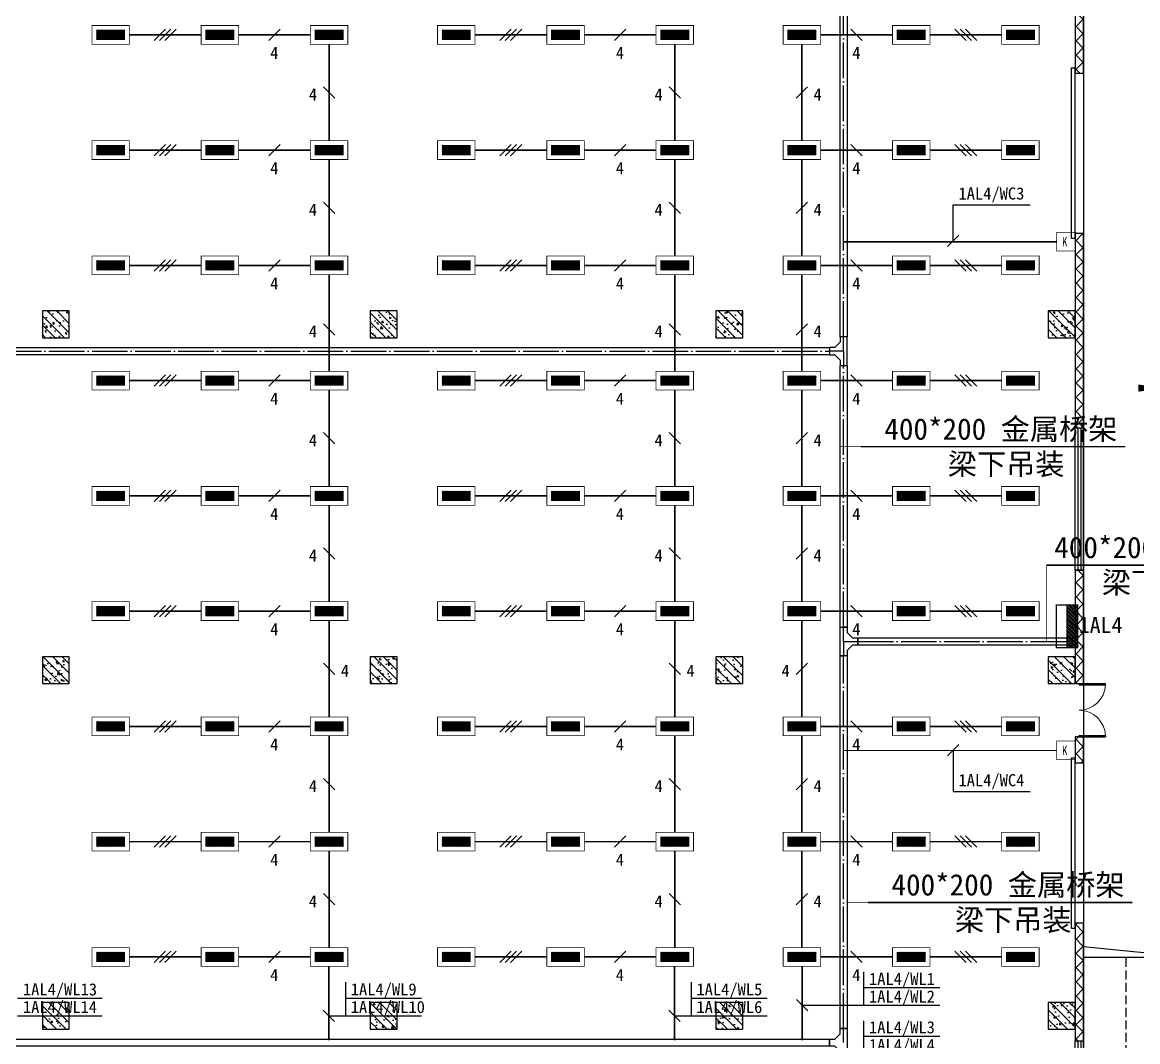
# Model space of a CAD drawing. Header units: millimetres. Extents: x -633009578 to 5705885, y -633235091 to 2571734.
# Drawn here: x 2882079 to 2913379, y 2137512 to 2166108 of the extents above; entities that cross this region are included whole.
import ezdxf

# ---------------------------------------------------------------- set-up
doc = ezdxf.new("R2010")
doc.units = ezdxf.units.MM
doc.header["$LTSCALE"] = 1000
doc.header["$MEASUREMENT"] = 0
for name, pattern in [('DASH', [0.35, 0.25, -0.1]), ('DASHED2', [0.375, 0.25, -0.125]), ('DOTE', [2.4200000000000004, 2, -0.2, 0.02, -0.2])]:
    doc.linetypes.add(name, pattern=pattern)
doc.layers.get('0').update_dxf_attribs({"color": 9})
for name, color, linetype in [('3T_WOOD', 21, 'Continuous'), ('A-COLUM(柱)', 255, 'Continuous'), ('A-DI-S(箭头)', 76, 'Continuous'), ('A-DOOR(门）', 4, 'Continuous'), ('A-F-AREA(计算)', 5, 'Continuous'), ('A-HATH(填充)', 8, 'Continuous'), ('A-ST-O(室外)', 54, 'Continuous'), ('A-STAR(楼梯)', 51, 'Continuous'), ('A-WINDOW（窗）', 4, 'Continuous'), ('WALL', 9, 'Continuous'), ('电-强电平面-标注', 3, 'Continuous'), ('电-强电平面-线缆', 3, 'Continuous'), ('电-桥架', 4, 'Continuous'), ('设备-照明', 3, 'Continuous'), ('设备-箱柜', 3, 'Continuous')]:
    doc.layers.add(name, color=color, linetype=linetype)
doc.styles.add('ELEC-DIM', font='simhei.ttf')
doc.styles.add('IDQSTYLE', font='simhei.ttf', dxfattribs={"width": 0.707, "bigfont": 'hztxt.shx'})
doc.styles.get("Standard").update_dxf_attribs({"font": 'simhei.ttf', "bigfont": 'hztxt.shx'})
pattern_1 = [(45, (-1310357.920547368, -13.22285339003429), (-200.0002033111466, 200.0002033111467), []), (135, (-1310357.920547368, -13.22285339003429), (-200.0002033111467, -200.0002033111466), [])]

# ---------------------------------------------------------------- blocks, each defined once
blk = doc.blocks.new('$TCHSYS$WIN2D')
for p, q in [((-0.5, 0.5), (0.5, 0.5)), ((-0.5, 0.5), (-0.4999999999999999, -0.5)), ((0.5, 0.5), (0.4999999999999998, -0.5)), ((0.5, 0.1666666666666666), (-0.5, 0.1666666666666666)), ((0.5, -0.1666666666666667), (-0.5, -0.1666666666666667)), ((-0.4999999999999999, -0.5), (0.5, -0.5))]:
    blk.add_line(p, q)
blk = doc.blocks.new('$DorLib2D$00000126')
at = {"color": 0, "linetype": 'Continuous'}
for p, q in [((-0.5319999999956053, 0.5), (-0.5319999999956053, 0.900000000000091)), ((0.5320000000047003, 0.900000000000091), (0.5320000000047003, 0.5000000000002274))]:
    blk.add_line(p, q, dxfattribs=at)
at = {"color": 0, "linetype": 'DASH'}
for p, q in [((-0.5319999999956053, 0.900000000000091), (0.5320000000047003, 0.900000000000091)), ((-0.5319999999956053, 0.5), (0.5320000000047003, 0.5000000000002274))]:
    blk.add_line(p, q, dxfattribs=at)
blk = doc.blocks.new('$DorLib2D$00000002')
for p, q in [((-0.5, -5.684341886080802e-17), (-0.5000000000000007, 0.4875)), ((-0.4750000000000007, 0.4875), (-0.5000000000000007, 0.4875)), ((-0.475, -2.842170943040401e-17), (-0.4750000000000007, 0.4875)), ((0.475, -2.842170943040401e-17), (0.4750000000000007, 0.4875)), ((0.4750000000000007, 0.4875), (0.5000000000000007, 0.4875)), ((0.5, -5.684341886080802e-17), (0.5000000000000007, 0.4875)), ((-0.5, -5.684341886080802e-17), (-0.475, -2.842170943040401e-17)), ((0.5, -5.684341886080802e-17), (0.475, -2.842170943040401e-17))]:
    blk.add_line(p, q)
at = {"lineweight": 13}
for centre, start, end in [((-0.4875, -4.263256414560601e-17), 0, 88.53071641864632), ((0.4875, -4.263256414560601e-17), 91.4692835813537, 180)]:
    blk.add_arc(centre, 0.4875, start, end, dxfattribs=at)
blk = doc.blocks.new('_FZH')
h = blk.add_hatch()
h.set_pattern_fill('钢筋混凝土', color=256, scale=0.1, style=0)
h.set_pattern_definition([(45, (0, 0), (-0.1767766952966369, 0.1767766952966369), []), (50, (0, 0), (0.7172601826007535, -0.06275213498259512), [0.07500000000000001, -0.8250000000000001]), (355, (0, 0), (-0.138751333613, 0.7521921337000119), [0.06, -0.66]), (100.4514, (0.05977168000000001, -0.00522934), (0.5785093817140216, 0.6894395420609536), [0.06374019, -0.701142112]), (46.1842, (0, 0.2), (1.067241048625645, -0.1655190143290181), [0.1125, -1.2375]), (96.6356, (0.088936745, 0.186206693), (0.9346627055487033, 0.9741178709004418), [0.095610288, -1.051713]), (351.1842, (0, 0.2), (0.9346619451336272, 0.9741186009253247), [0.09000000000000001, -0.9900000000000001]), (21, (0.1, 0.15), (0.5969070521184617, -0.4026188906653388), [0.07500000000000001, -0.8250000000000001]), (326, (0.1, 0.15), (0.2433153319215824, 0.7251500450468529), [0.06, -0.66]), (71.4514, (0.149742233, 0.116448394), (0.84022262858149, 0.3225304967099524), [0.06374019, -0.701142112]), (37.50000000000001, (0, 0), (0.01215985531729062, 0.3328938538313115), [0, -0.652, 0, -0.67, 0, -0.6625000000000001]), (7.499999999999999, (0, 0), (0.2630695374421486, 0.3944117118823603), [0, -0.382, 0, -0.637, 0, -0.2525]), (-32.5, (-0.223, 0), (0.533822436172409, -0.02255487173437976), [0, -0.25, 0, -0.78, 0, -1.035]), (-42.5, (-0.323, 0), (0.5831861693423862, 0.1001049823323177), [0, -0.325, 0, -0.518, 0, -0.735])])
h.paths.add_polyline_path([(-0.5, -0.5), (0.5, -0.5), (0.5, 0.5), (-0.5, 0.5)])
blk.add_lwpolyline([(-0.5, -0.5), (0.5, -0.5), (0.5, 0.5), (-0.5, 0.5)], close=True)
blk = doc.blocks.new('9-29-1')
at = {"layer": 'A-HATH(填充)'}
h = blk.add_hatch(dxfattribs=at)
h.set_pattern_fill('多孔材料', color=256, scale=100, style=0)
h.set_pattern_definition(pattern_1)
h.paths.add_polyline_path([(1255740.598288359, 1491957.113137516), (1255740.598288358, 1486707.408758752), (1255980.598288349, 1486707.408758752), (1255980.598288349, 1491957.113137515)])
h = blk.add_hatch(dxfattribs=at)
h.set_pattern_fill('多孔材料', color=256, scale=100, style=0)
h.set_pattern_definition(pattern_1)
h.paths.add_polyline_path([(1255740.598288358, 1482207.408758752), (1255740.598288358, 1476757.408758243), (1255980.598288351, 1476757.408758243), (1255980.59828835, 1482207.408758752)])
h = blk.add_hatch(dxfattribs=at)
h.set_pattern_fill('多孔材料', color=256, scale=100, style=0)
h.set_pattern_definition(pattern_1)
h.paths.add_polyline_path([(1255740.598288358, 1472757.408758752), (1255740.598288358, 1469582.113138024), (1255980.598288351, 1469582.113138024), (1255980.598288351, 1472757.408758752)])
h = blk.add_hatch(dxfattribs=at)
h.set_pattern_fill('多孔材料', color=256, scale=100, style=0)
h.set_pattern_definition(pattern_1)
h.paths.add_polyline_path([(1255740.598288358, 1468082.113138024), (1255740.598288358, 1467357.113138024), (1255980.598288351, 1467357.113138024), (1255980.598288351, 1468082.113138024)])
h = blk.add_hatch(dxfattribs=at)
h.set_pattern_fill('多孔材料', color=256, scale=100, style=0)
h.set_pattern_definition(pattern_1)
h.paths.add_polyline_path([(1255740.598288358, 1462857.113137516), (1255740.598288357, 1459557.408758243), (1255980.598288352, 1459557.408758243), (1255980.598288352, 1462857.113137516)])
at = {"layer": 'A-DI-S(箭头)'}
blk.add_lwpolyline([(1256504.90243389, 1477869.567171841, 0, 0, 0), (1258267.08861784, 1477869.567171841, 0, 200, 0), (1257517.08861784, 1477869.567171841, 0, 0, 0)], format="xyseb", dxfattribs=at)
at = {"layer": 'A-DOOR(门）'}
for p, q in [((1255980.598288357, 1486707.408758687), (1255980.598288357, 1482207.408758687)), ((1255980.598288357, 1467357.113137643), (1255980.598288357, 1462857.113137643))]:
    blk.add_line(p, q, dxfattribs=at)
at = {"layer": 'A-F-AREA(计算)'}
blk.add_lwpolyline([(1121700.598288358, 1518097.113137865), (1255980.598288358, 1518097.113137865), (1255980.598288358, 1382017.113137865), (1121700.598288358, 1382017.113137865)], close=True, dxfattribs=at)
at = {"layer": 'A-ST-O(室外)', "linetype": 'DASH'}
blk.add_lwpolyline([(1257180.60756313, 1435032.113138211), (1257180.611475074, 1461907.113137867)], dxfattribs=at)
at = {"layer": 'A-STAR(楼梯)'}
for points in [[(1255980.598288349, 1461907.113137867), (1258980.598288357, 1461907.113137867), (1258980.598288357, 1497407.113137865), (1255980.598288228, 1497407.11313787)], [(1255980.598288357, 1462207.113137961), (1258980.60029769, 1461907.113137867)]]:
    blk.add_lwpolyline(points, dxfattribs=at)
at = {"layer": 'WALL'}
for p, q in [((1255740.598288359, 1491957.113137516), (1255740.598288358, 1486707.408758752)), ((1255980.598288349, 1486707.408758752), (1255980.598288349, 1491957.113137515)), ((1255740.598288358, 1486707.408758752), (1255980.598288349, 1486707.408758752)), ((1255740.598288358, 1482207.408758752), (1255740.598288358, 1476757.408758243)), ((1255980.59828835, 1482207.408758752), (1255740.598288358, 1482207.408758752)), ((1255980.598288351, 1476757.408758243), (1255980.59828835, 1482207.408758752)), ((1255740.598288358, 1476757.408758243), (1255980.598288351, 1476757.408758243)), ((1255740.598288358, 1472757.408758752), (1255740.598288358, 1469582.113138024)), ((1255980.598288351, 1472757.408758752), (1255740.598288358, 1472757.408758752)), ((1255980.598288351, 1469582.113138024), (1255980.598288351, 1472757.408758752)), ((1255740.598288358, 1469582.113138024), (1255980.598288351, 1469582.113138024)), ((1255740.598288358, 1468082.113138024), (1255740.598288358, 1467357.113138024)), ((1255980.598288351, 1468082.113138024), (1255740.598288358, 1468082.113138024)), ((1255980.598288351, 1467357.113138024), (1255980.598288351, 1468082.113138024)), ((1255740.598288358, 1467357.113138024), (1255980.598288351, 1467357.113138024)), ((1255740.598288358, 1462857.113137516), (1255740.598288357, 1459557.408758243)), ((1255980.598288352, 1462857.113137516), (1255740.598288358, 1462857.113137516)), ((1255980.598288352, 1459557.408758243), (1255980.598288352, 1462857.113137516)), ((1255740.598288357, 1459557.408758243), (1255980.598288352, 1459557.408758243))]:
    blk.add_line(p, q, dxfattribs=at)
at = {"layer": 'A-COLUM(柱)', "xscale": 750, "yscale": 750, "zscale": 750, "rotation": 270}
for p in [(1227140.598288357, 1479657.113137866), (1236340.598288357, 1479657.113137866), (1246040.598288357, 1479657.113137866), (1255365.598288357, 1479657.113137866), (1227140.598288357, 1469957.113137866), (1236340.598288357, 1469957.113137866), (1246040.598288357, 1469957.113137866), (1255365.598288357, 1469957.113137866), (1227140.598288357, 1460257.113137866), (1236340.598288357, 1460257.113137866), (1246040.598288357, 1460257.113137866), (1255365.598288357, 1460257.113137866)]:
    blk.add_blockref('_FZH', p, dxfattribs=at)
at = {"layer": 'A-DOOR(门）', "extrusion": (0, 0, -1)}
for name, p, xscale, yscale, zscale, rotation in [('$DorLib2D$00000126', (-1255860.598288357, 1484457.408758687), -4500, 240, 4500, 270), ('$DorLib2D$00000002', (-1255860.598288357, 1468832.11313792), 1500, 1500, 1500, 90.00000000000001), ('$DorLib2D$00000126', (-1255860.598288357, 1465107.113137643), -4500, 240, 4500, 270)]:
    blk.add_blockref(name, p, dxfattribs=dict(at, xscale=xscale, yscale=yscale, zscale=zscale, rotation=rotation))
at = {"layer": 'A-WINDOW（窗）', "extrusion": (0, 0, -1), "yscale": 240, "rotation": 270}
for p, xscale, zscale in [((-1255860.598288357, 1474757.408758512), -4000, 4000), ((-1255860.598288357, 1455557.408758512), -8000, 8000)]:
    blk.add_blockref('$TCHSYS$WIN2D', p, dxfattribs=dict(at, xscale=xscale, zscale=zscale))
blk = doc.blocks.new('HC000819')
at = {"color": 0, "linetype": 'Continuous', "const_width": 0.2}
blk.add_lwpolyline([(-2.500000000000028, 2.5), (2.500000000000028, 2.5), (2.500000000000028, -2.5), (-2.500000000000028, -2.5)], close=True, dxfattribs=at)
at = {"color": 0, "style": 'IDQSTYLE', "width": 0.7}
for tag, p in [('K', (-1.057540971843028, -1.250300357780837)), ('PSFHATT', (4.500000000000028, -2.5))]:
    blk.add_attdef(tag, p, '', height=2.5, dxfattribs=at)
blk = doc.blocks.new('*X27')
at = {"color": 0}
for p, q in [((99.8306862801869, 192.7445173280992), (101.9907448318158, 194.9045758797282)), ((99.8306862801869, 193.1687813968112), (101.5664807631039, 194.9045758797282)), ((99.8306862801869, 193.5930454655231), (101.142216694392, 194.9045758797282)), ((99.8306862801869, 194.017309534235), (100.71795262568, 194.9045758797282)), ((99.8306862801869, 194.441573602947), (100.2936885569681, 194.9045758797282)), ((99.8306862801869, 194.8658376716589), (99.86942448825616, 194.9045758797282)), ((99.91500890052772, 192.4045758797282), (102.4150089005277, 194.9045758797282)), ((100.3392729692396, 192.4045758797282), (102.8392729692397, 194.9045758797282)), ((100.7635370379516, 192.4045758797282), (103.2635370379516, 194.9045758797282)), ((101.1878011066635, 192.4045758797282), (103.6878011066635, 194.9045758797282)), ((101.6120651753754, 192.4045758797282), (104.1120651753754, 194.9045758797282)), ((102.0363292440874, 192.4045758797282), (104.5363292440874, 194.9045758797282)), ((102.4605933127993, 192.4045758797282), (104.9605933127993, 194.9045758797282)), ((102.8848573815112, 192.4045758797282), (105.3848573815112, 194.9045758797282)), ((103.3091214502232, 192.4045758797282), (105.8091214502232, 194.9045758797282)), ((103.7333855189351, 192.4045758797282), (106.2333855189351, 194.9045758797282)), ((104.157649587647, 192.4045758797282), (106.657649587647, 194.9045758797282)), ((104.5819136563589, 192.4045758797282), (107.0819136563589, 194.9045758797282)), ((105.0061777250709, 192.4045758797282), (107.5061777250709, 194.9045758797282)), ((105.4304417937828, 192.4045758797282), (107.9304417937828, 194.9045758797282)), ((105.8547058624947, 192.4045758797282), (108.3547058624947, 194.9045758797282)), ((106.2789699312067, 192.4045758797282), (108.7789699312067, 194.9045758797282)), ((106.7032339999186, 192.4045758797282), (109.2032339999186, 194.9045758797282)), ((107.1274980686305, 192.4045758797282), (109.6274980686305, 194.9045758797282)), ((107.5517621373425, 192.4045758797282), (109.8306862801869, 194.6835000225726)), ((107.9760262060544, 192.4045758797282), (109.8306862801869, 194.2592359538607)), ((108.4002902747663, 192.4045758797282), (109.8306862801869, 193.8349718851487)), ((108.8245543434782, 192.4045758797282), (109.8306862801869, 193.4107078164368)), ((109.2488184121902, 192.4045758797282), (109.8306862801869, 192.9864437477249)), ((109.6730824809021, 192.4045758797282), (109.8306862801869, 192.562179679013))]:
    blk.add_line(p, q, dxfattribs=at)
blk = doc.blocks.new('HC000427')
at = {"color": 0, "linetype": 'Continuous', "const_width": 0.3}
blk.add_lwpolyline([(5, 2.5), (-5, 2.5), (-5, -2.5), (5, -2.5)], close=True, dxfattribs=at)
blk.add_lwpolyline([(5, 0), (-5, 0)], dxfattribs=at)
at = {"color": 0, "linetype": 'Continuous'}
blk.add_blockref('*X27', (-104.8306862801869, -194.9045758797282), dxfattribs=at)
at = {"color": 0, "style": 'IDQSTYLE', "width": 0.7}
blk.add_attdef('PSFHATT', (7, -2.5), '', height=2.5, dxfattribs=at)
blk = doc.blocks.new('*X353')
at = {"color": 0, "linetype": 'Continuous'}
for p, q in [((277.1059544658493, 221.9516255332986), (279.536990929048, 224.3826619964973)), ((277.1059544658493, 222.2344682457732), (279.2541482165735, 224.3826619964973)), ((277.1059544658493, 222.5173109582479), (278.9713055040988, 224.3826619964973)), ((277.1059544658493, 222.8001536707225), (278.6884627916242, 224.3826619964973)), ((277.1059544658493, 223.0829963831971), (278.4056200791496, 224.3826619964973)), ((277.1059544658493, 223.3658390956717), (278.122777366675, 224.3826619964973)), ((277.1059544658493, 223.6486818081463), (277.8399346542004, 224.3826619964973)), ((277.1059544658493, 223.9315245206209), (277.5570919417257, 224.3826619964973)), ((277.1059544658493, 224.2143672330955), (277.2742492292511, 224.3826619964973)), ((277.3198336415227, 221.8826619964973), (279.8198336415227, 224.3826619964973)), ((277.6026763539973, 221.8826619964973), (280.1026763539973, 224.3826619964973)), ((277.8855190664719, 221.8826619964973), (280.3855190664719, 224.3826619964973)), ((278.1683617789465, 221.8826619964973), (280.6683617789466, 224.3826619964973)), ((278.4512044914212, 221.8826619964973), (280.9512044914212, 224.3826619964973)), ((278.7340472038958, 221.8826619964973), (281.2340472038958, 224.3826619964973)), ((279.0168899163704, 221.8826619964973), (281.5168899163704, 224.3826619964973)), ((279.299732628845, 221.8826619964973), (281.799732628845, 224.3826619964973)), ((279.5825753413196, 221.8826619964973), (282.0825753413196, 224.3826619964973)), ((279.8654180537943, 221.8826619964973), (282.3654180537943, 224.3826619964973)), ((280.1482607662689, 221.8826619964973), (282.6482607662689, 224.3826619964973)), ((280.4311034787435, 221.8826619964973), (282.9311034787435, 224.3826619964973)), ((280.7139461912181, 221.8826619964973), (283.2139461912181, 224.3826619964973)), ((280.9967889036927, 221.8826619964973), (283.4967889036927, 224.3826619964973)), ((281.2796316161674, 221.8826619964973), (283.7796316161674, 224.3826619964973)), ((281.5624743286419, 221.8826619964973), (284.062474328642, 224.3826619964973)), ((281.8453170411166, 221.8826619964973), (284.3453170411166, 224.3826619964973)), ((282.1281597535912, 221.8826619964973), (284.6059544658494, 224.3604567087555)), ((282.4110024660658, 221.8826619964973), (284.6059544658494, 224.0776139962809)), ((282.6938451785405, 221.8826619964973), (284.6059544658494, 223.7947712838063)), ((282.976687891015, 221.8826619964973), (284.6059544658494, 223.5119285713317)), ((283.2595306034897, 221.8826619964973), (284.6059544658494, 223.229085858857)), ((283.5423733159643, 221.8826619964973), (284.6059544658494, 222.9462431463824)), ((283.8252160284389, 221.8826619964973), (284.6059544658494, 222.6634004339078)), ((284.1080587409135, 221.8826619964973), (284.6059544658494, 222.3805577214332)), ((284.3909014533882, 221.8826619964973), (284.6059544658494, 222.0977150089586))]:
    blk.add_line(p, q, dxfattribs=at)
blk = doc.blocks.new('HC000062')
at = {"color": 0, "linetype": 'Continuous', "const_width": 0.2}
for points in [[(-4.97662087547036, 2.499999999999943), (5.023379124529697, 2.499999999999943), (5.023379124529697, -2.500000000000057), (-4.97662087547036, -2.500000000000057), (-4.97662087547036, 2.499999999999943)], [(-3.72662087547036, 1.25), (-3.72662087547036, -1.250000000000057), (3.773379124529697, -1.250000000000057), (3.773379124529697, 1.25), (-3.72662087547036, 1.25)]]:
    blk.add_lwpolyline(points, dxfattribs=at)
at = {"color": 0, "linetype": 'Continuous'}
blk.add_blockref('*X353', (-280.8325753413197, -223.1326619964974), dxfattribs=at)
at = {"color": 0, "style": 'IDQSTYLE', "width": 0.7}
blk.add_attdef('PSFHATT', (7.023379124529697, -2.500000000000057), '', height=2.5, dxfattribs=at)

msp = doc.modelspace()

# ---------------------------------------------------------------- linework, layer by layer
at = {"layer": '电-强电平面-标注'}
for p, q in [((2885780.01648077, 2165597.086333716), (2886098.214532305, 2165915.284385249)), ((2885930.01648077, 2165597.086333716), (2886248.214532305, 2165915.284385249)), ((2886080.01648077, 2165597.086333716), (2886398.214532305, 2165915.284385249)), ((2888996.683147438, 2165597.086333715), (2889314.881198971, 2165915.284385249)), ((2895480.01648077, 2165597.086333716), (2895798.214532305, 2165915.284385249)), ((2895630.01648077, 2165597.086333716), (2895948.214532305, 2165915.284385249)), ((2895780.01648077, 2165597.086333716), (2896098.214532305, 2165915.284385249)), ((2898696.683147438, 2165597.086333715), (2899014.881198971, 2165915.284385249)), ((2905648.214532292, 2165597.086333715), (2905330.016480759, 2165915.284385249)), ((2908564.881198959, 2165597.086333716), (2908246.683147425, 2165915.284385249)), ((2908714.881198959, 2165597.086333716), (2908396.683147425, 2165915.284385249)), ((2908864.881198959, 2165597.086333716), (2908546.683147425, 2165915.284385249)), ((2890532.471288846, 2164298.617718582), (2890850.66934038, 2163980.419667049)), ((2900232.471288846, 2164298.617718582), (2900550.66934038, 2163980.419667049)), ((2904112.426390884, 2164298.617718582), (2903794.228339349, 2163980.419667049)), ((2885780.01648077, 2162363.753000382), (2886098.214532305, 2162681.951051916)), ((2885930.01648077, 2162363.753000382), (2886248.214532305, 2162681.951051916)), ((2886080.01648077, 2162363.753000382), (2886398.214532305, 2162681.951051916)), ((2888996.683147438, 2162363.753000381), (2889314.881198971, 2162681.951051916)), ((2895480.01648077, 2162363.753000382), (2895798.214532305, 2162681.951051916)), ((2895630.01648077, 2162363.753000382), (2895948.214532305, 2162681.951051916)), ((2895780.01648077, 2162363.753000382), (2896098.214532305, 2162681.951051916)), ((2898696.683147438, 2162363.753000381), (2899014.881198971, 2162681.951051916)), ((2905648.214532292, 2162363.753000381), (2905330.016480759, 2162681.951051916)), ((2908564.881198959, 2162363.753000382), (2908246.683147425, 2162681.951051916)), ((2908714.881198959, 2162363.753000382), (2908396.683147425, 2162681.951051916)), ((2908864.881198959, 2162363.753000382), (2908546.683147425, 2162681.951051916)), ((2890532.471288846, 2161065.284385249), (2890850.66934038, 2160747.086333716)), ((2900232.471288846, 2161065.284385249), (2900550.66934038, 2160747.086333716)), ((2904112.426390884, 2161065.284385249), (2903794.228339349, 2160747.086333716)), ((2908199.216006372, 2159977.757902322), (2908199.216006372, 2160987.227957254)), ((2908199.216006372, 2160987.227957254), (2910359.425712872, 2160987.227957254)), ((2908040.11698032, 2159818.65887684), (2908358.315032424, 2160136.856927804)), ((2885780.01648077, 2159130.419667049), (2886098.214532305, 2159448.617718582)), ((2885930.01648077, 2159130.419667049), (2886248.214532305, 2159448.617718582)), ((2886080.01648077, 2159130.419667049), (2886398.214532305, 2159448.617718582)), ((2888996.683147438, 2159130.419667048), (2889314.881198971, 2159448.617718583)), ((2895480.01648077, 2159130.419667049), (2895798.214532305, 2159448.617718582)), ((2895630.01648077, 2159130.419667049), (2895948.214532305, 2159448.617718582)), ((2895780.01648077, 2159130.419667049), (2896098.214532305, 2159448.617718582)), ((2898696.683147438, 2159130.419667048), (2899014.881198971, 2159448.617718583)), ((2905648.214532292, 2159130.419667048), (2905330.016480759, 2159448.617718583)), ((2908564.881198959, 2159130.419667049), (2908246.683147425, 2159448.617718582)), ((2908714.881198959, 2159130.419667049), (2908396.683147425, 2159448.617718582)), ((2908864.881198959, 2159130.419667049), (2908546.683147425, 2159448.617718582)), ((2890532.471288846, 2157653.192164809), (2890850.66934038, 2157334.994113276)), ((2900232.471288846, 2157653.192164809), (2900550.66934038, 2157334.994113276)), ((2904112.426390884, 2157653.192164809), (2903794.228339349, 2157334.994113276)), ((2885780.01648077, 2155897.086333716), (2886098.214532305, 2156215.284385249)), ((2885930.01648077, 2155897.086333716), (2886248.214532305, 2156215.284385249)), ((2886080.01648077, 2155897.086333716), (2886398.214532305, 2156215.284385249)), ((2888996.683147438, 2155897.086333715), (2889314.881198971, 2156215.284385249)), ((2895480.01648077, 2155897.086333716), (2895798.214532305, 2156215.284385249)), ((2895630.01648077, 2155897.086333716), (2895948.214532305, 2156215.284385249)), ((2895780.01648077, 2155897.086333716), (2896098.214532305, 2156215.284385249)), ((2898696.683147438, 2155897.086333715), (2899014.881198971, 2156215.284385249)), ((2905648.214532292, 2155897.086333715), (2905330.016480759, 2156215.284385249)), ((2908564.881198959, 2155897.086333716), (2908246.683147425, 2156215.284385249)), ((2908714.881198959, 2155897.086333716), (2908396.683147425, 2156215.284385249)), ((2908864.881198959, 2155897.086333716), (2908546.683147425, 2156215.284385249)), ((2890532.471288846, 2154598.617718582), (2890850.66934038, 2154280.419667049)), ((2900232.471288846, 2154598.617718582), (2900550.66934038, 2154280.419667049)), ((2904112.426390884, 2154598.617718582), (2903794.228339349, 2154280.419667049)), ((2885780.01648077, 2152663.753000382), (2886098.214532305, 2152981.951051916)), ((2885930.01648077, 2152663.753000382), (2886248.214532305, 2152981.951051916)), ((2886080.01648077, 2152663.753000382), (2886398.214532305, 2152981.951051916)), ((2888996.683147438, 2152663.753000381), (2889314.881198971, 2152981.951051916)), ((2895480.01648077, 2152663.753000382), (2895798.214532305, 2152981.951051916)), ((2895630.01648077, 2152663.753000382), (2895948.214532305, 2152981.951051916)), ((2895780.01648077, 2152663.753000382), (2896098.214532305, 2152981.951051916)), ((2898696.683147438, 2152663.753000381), (2899014.881198971, 2152981.951051916)), ((2905648.214532292, 2152663.753000381), (2905330.016480759, 2152981.951051916)), ((2908564.881198959, 2152663.753000382), (2908246.683147425, 2152981.951051916)), ((2908714.881198959, 2152663.753000382), (2908396.683147425, 2152981.951051916)), ((2908864.881198959, 2152663.753000382), (2908546.683147425, 2152981.951051916)), ((2890532.471288846, 2151365.284385249), (2890850.66934038, 2151047.086333716)), ((2900232.471288846, 2151365.284385249), (2900550.66934038, 2151047.086333716)), ((2904112.426390884, 2151365.284385249), (2903794.228339349, 2151047.086333716)), ((2885780.01648077, 2149430.419667049), (2886098.214532305, 2149748.617718582)), ((2885930.01648077, 2149430.419667049), (2886248.214532305, 2149748.617718582)), ((2886080.01648077, 2149430.419667049), (2886398.214532305, 2149748.617718582)), ((2888996.683147438, 2149430.419667048), (2889314.881198971, 2149748.617718583)), ((2895480.01648077, 2149430.419667049), (2895798.214532305, 2149748.617718582)), ((2895630.01648077, 2149430.419667049), (2895948.214532305, 2149748.617718582)), ((2895780.01648077, 2149430.419667049), (2896098.214532305, 2149748.617718582)), ((2898696.683147438, 2149430.419667048), (2899014.881198971, 2149748.617718583)), ((2905648.214532292, 2149430.419667048), (2905330.016480759, 2149748.617718583)), ((2908564.881198959, 2149430.419667049), (2908246.683147425, 2149748.617718582)), ((2908714.881198959, 2149430.419667049), (2908396.683147425, 2149748.617718582)), ((2908864.881198959, 2149430.419667049), (2908546.683147425, 2149748.617718582)), ((2890848.214532319, 2147813.753000383), (2890530.016480784, 2148131.951051916)), ((2900548.214532319, 2147813.753000383), (2900230.016480784, 2148131.951051916)), ((2903796.683147411, 2147813.753000383), (2904114.881198945, 2148131.951051916)), ((2885780.01648077, 2146197.086333716), (2886098.214532305, 2146515.284385249)), ((2885930.01648077, 2146197.086333716), (2886248.214532305, 2146515.284385249)), ((2886080.01648077, 2146197.086333716), (2886398.214532305, 2146515.284385249)), ((2888996.683147438, 2146197.086333715), (2889314.881198971, 2146515.284385249)), ((2895480.01648077, 2146197.086333716), (2895798.214532305, 2146515.284385249)), ((2895630.01648077, 2146197.086333716), (2895948.214532305, 2146515.284385249)), ((2895780.01648077, 2146197.086333716), (2896098.214532305, 2146515.284385249)), ((2898696.683147438, 2146197.086333715), (2899014.881198971, 2146515.284385249)), ((2905648.214532292, 2146197.086333715), (2905330.016480759, 2146515.284385249)), ((2908564.881198959, 2146197.086333716), (2908246.683147425, 2146515.284385249)), ((2908714.881198959, 2146197.086333716), (2908396.683147425, 2146515.284385249)), ((2908864.881198959, 2146197.086333716), (2908546.683147425, 2146515.284385249)), ((2908040.11698032, 2145527.046719739), (2908358.315032424, 2145845.244770702)), ((2908199.216006372, 2145686.14574522), (2908199.216006372, 2144527.149485945)), ((2890532.471288846, 2144898.617718582), (2890850.66934038, 2144580.419667049)), ((2900232.471288846, 2144898.617718582), (2900550.66934038, 2144580.419667049)), ((2904112.426390884, 2144898.617718582), (2903794.228339349, 2144580.419667049)), ((2908199.216006372, 2144527.149485945), (2910359.425712872, 2144527.149485945)), ((2885780.01648077, 2142963.753000382), (2886098.214532305, 2143281.951051916)), ((2885930.01648077, 2142963.753000382), (2886248.214532305, 2143281.951051916)), ((2886080.01648077, 2142963.753000382), (2886398.214532305, 2143281.951051916)), ((2888996.683147438, 2142963.753000381), (2889314.881198971, 2143281.951051916)), ((2895480.01648077, 2142963.753000382), (2895798.214532305, 2143281.951051916)), ((2895630.01648077, 2142963.753000382), (2895948.214532305, 2143281.951051916)), ((2895780.01648077, 2142963.753000382), (2896098.214532305, 2143281.951051916)), ((2898696.683147438, 2142963.753000381), (2899014.881198971, 2143281.951051916)), ((2905648.214532292, 2142963.753000381), (2905330.016480759, 2143281.951051916)), ((2908564.881198959, 2142963.753000382), (2908246.683147425, 2143281.951051916)), ((2908714.881198959, 2142963.753000382), (2908396.683147425, 2143281.951051916)), ((2908864.881198959, 2142963.753000382), (2908546.683147425, 2143281.951051916)), ((2890532.471288846, 2141665.284385249), (2890850.66934038, 2141347.086333716)), ((2900232.471288846, 2141665.284385249), (2900550.66934038, 2141347.086333716)), ((2904112.426390884, 2141665.284385249), (2903794.228339349, 2141347.086333716)), ((2885780.01648077, 2139730.419667049), (2886098.214532305, 2140048.617718582)), ((2885930.01648077, 2139730.419667049), (2886248.214532305, 2140048.617718582)), ((2886080.01648077, 2139730.419667049), (2886398.214532305, 2140048.617718582)), ((2888996.683147438, 2139730.419667048), (2889314.881198971, 2140048.617718583)), ((2895480.01648077, 2139730.419667049), (2895798.214532305, 2140048.617718582)), ((2895630.01648077, 2139730.419667049), (2895948.214532305, 2140048.617718582)), ((2895780.01648077, 2139730.419667049), (2896098.214532305, 2140048.617718582)), ((2898696.683147438, 2139730.419667048), (2899014.881198971, 2140048.617718583)), ((2905648.214532292, 2139730.419667048), (2905330.016480759, 2140048.617718583)), ((2908564.881198959, 2139730.419667049), (2908246.683147425, 2140048.617718582)), ((2908714.881198959, 2139730.419667049), (2908396.683147425, 2140048.617718582)), ((2908864.881198959, 2139730.419667049), (2908546.683147425, 2140048.617718582)), ((2905688.82366899, 2139472.227085438), (2905688.82366899, 2138534.357912139)), ((2891145.289997723, 2139177.920579233), (2891145.289997723, 2138240.051405934)), ((2900845.289997723, 2139177.920579233), (2900845.289997723, 2138240.051405934)), ((2905688.82366899, 2139029.043316185), (2907828.697086712, 2139029.043316185)), ((2881945.289997723, 2138734.736809981), (2884316.851516074, 2138734.736809981)), ((2891145.289997723, 2138734.736809981), (2893285.163415445, 2138734.736809981)), ((2900845.289997723, 2138734.736809981), (2902985.163415445, 2138734.736809981)), ((2903806.684400097, 2138693.456937905), (2904124.882451631, 2138375.258886372)), ((2903965.783425864, 2138534.357912139), (2905688.82366899, 2138534.357912139)), ((2905688.82366899, 2138534.357912139), (2907828.697086712, 2138534.357912139)), ((2881945.289997723, 2138240.051405934), (2884316.851516074, 2138240.051405934)), ((2890520.015228098, 2138399.150431701), (2890838.213279633, 2138080.952380168)), ((2890679.114253866, 2138240.051405934), (2891145.289997723, 2138240.051405934)), ((2891145.289997723, 2138240.051405934), (2893285.163415445, 2138240.051405934)), ((2900220.015228098, 2138399.150431701), (2900538.213279633, 2138080.952380168)), ((2900379.114253866, 2138240.051405934), (2900845.289997723, 2138240.051405934)), ((2900845.289997723, 2138240.051405934), (2902985.163415445, 2138240.051405934)), ((2905688.82366899, 2138094.935254803), (2905688.82366899, 2137175.53851115)), ((2905688.82366899, 2137670.223915196), (2907828.697086712, 2137670.223915196))]:
    msp.add_line(p, q, dxfattribs=at)
at = {"layer": '电-强电平面-线缆', "color": 1, "linetype": 'Continuous', "const_width": 45}
for points in [[(2887097.448839871, 2165756.185359482), (2885080.782173204, 2165756.185359482)], [(2890164.115506537, 2165756.185359482), (2888147.448839871, 2165756.185359482)], [(2896797.448839871, 2165756.185359482), (2894780.782173204, 2165756.185359482)], [(2899864.115506537, 2165756.185359482), (2897847.448839871, 2165756.185359482)], [(2904480.782173192, 2165756.185359482), (2906497.448839858, 2165756.185359482)], [(2907547.448839858, 2165756.185359482), (2909564.115506525, 2165756.185359482)], [(2890691.570314613, 2162785.352026148), (2890691.570314613, 2165493.685359482)], [(2900391.570314613, 2162785.352026148), (2900391.570314613, 2165493.685359482)], [(2903953.327365116, 2162785.352026148), (2903953.327365116, 2165493.685359482)], [(2887097.448839871, 2162522.852026148), (2885080.782173204, 2162522.852026148)], [(2890164.115506537, 2162522.852026148), (2888147.448839871, 2162522.852026148)], [(2890691.570314613, 2159552.018692815), (2890691.570314613, 2162260.352026148)], [(2896797.448839871, 2162522.852026148), (2894780.782173204, 2162522.852026148)], [(2899864.115506537, 2162522.852026148), (2897847.448839871, 2162522.852026148)], [(2900391.570314613, 2159552.018692815), (2900391.570314613, 2162260.352026148)], [(2903953.327365116, 2159552.018692815), (2903953.327365116, 2162260.352026148)], [(2904480.782173192, 2162522.852026148), (2906497.448839858, 2162522.852026148)], [(2907547.448839858, 2162522.852026148), (2909564.115506525, 2162522.852026148)], [(2905127.329951635, 2159952.727897023), (2911107.96175139, 2159952.727886289)], [(2887097.448839871, 2159289.518692815), (2885080.782173204, 2159289.518692815)], [(2890164.115506537, 2159289.518692815), (2888147.448839871, 2159289.518692815)], [(2896797.448839871, 2159289.518692815), (2894780.782173204, 2159289.518692815)], [(2899864.115506537, 2159289.518692815), (2897847.448839871, 2159289.518692815)], [(2904480.782173192, 2159289.518692815), (2906497.448839858, 2159289.518692815)], [(2907547.448839858, 2159289.518692815), (2909564.115506525, 2159289.518692815)], [(2890689.115506551, 2156318.685359492), (2890689.115506551, 2159027.018692806)], [(2900389.115506551, 2156318.685359492), (2900389.115506551, 2159027.018692806)], [(2903955.782173178, 2156318.685359492), (2903955.782173178, 2159027.018692806)], [(2887097.448839871, 2156056.185359482), (2885080.782173204, 2156056.185359482)], [(2890164.115506537, 2156056.185359482), (2888147.448839871, 2156056.185359482)], [(2896797.448839871, 2156056.185359482), (2894780.782173204, 2156056.185359482)], [(2899864.115506537, 2156056.185359482), (2897847.448839871, 2156056.185359482)], [(2904480.782173192, 2156056.185359482), (2906497.448839858, 2156056.185359482)], [(2907547.448839858, 2156056.185359482), (2909564.115506525, 2156056.185359482)], [(2890691.570314613, 2153085.352026148), (2890691.570314613, 2155793.685359482)], [(2900391.570314613, 2153085.352026148), (2900391.570314613, 2155793.685359482)], [(2903953.327365116, 2153085.352026148), (2903953.327365116, 2155793.685359482)], [(2887097.448839871, 2152822.852026148), (2885080.782173204, 2152822.852026148)], [(2890164.115506537, 2152822.852026148), (2888147.448839871, 2152822.852026148)], [(2890691.570314613, 2149852.018692815), (2890691.570314613, 2152560.352026148)], [(2896797.448839871, 2152822.852026148), (2894780.782173204, 2152822.852026148)], [(2899864.115506537, 2152822.852026148), (2897847.448839871, 2152822.852026148)], [(2900391.570314613, 2149852.018692815), (2900391.570314613, 2152560.352026148)], [(2903953.327365116, 2149852.018692815), (2903953.327365116, 2152560.352026148)], [(2904480.782173192, 2152822.852026148), (2906497.448839858, 2152822.852026148)], [(2907547.448839858, 2152822.852026148), (2909564.115506525, 2152822.852026148)], [(2887097.448839871, 2149589.518692815), (2885080.782173204, 2149589.518692815)], [(2890164.115506537, 2149589.518692815), (2888147.448839871, 2149589.518692815)], [(2896797.448839871, 2149589.518692815), (2894780.782173204, 2149589.518692815)], [(2899864.115506537, 2149589.518692815), (2897847.448839871, 2149589.518692815)], [(2904480.782173192, 2149589.518692815), (2906497.448839858, 2149589.518692815)], [(2907547.448839858, 2149589.518692815), (2909564.115506525, 2149589.518692815)], [(2890689.115506551, 2149327.018692806), (2890689.115506551, 2146618.685359492)], [(2900389.115506551, 2149327.018692806), (2900389.115506551, 2146618.685359492)], [(2903955.782173178, 2149327.018692806), (2903955.782173178, 2146618.685359492)], [(2887097.448839871, 2146356.185359482), (2885080.782173204, 2146356.185359482)], [(2890164.115506537, 2146356.185359482), (2888147.448839871, 2146356.185359482)], [(2896797.448839871, 2146356.185359482), (2894780.782173204, 2146356.185359482)], [(2899864.115506537, 2146356.185359482), (2897847.448839871, 2146356.185359482)], [(2904480.782173192, 2146356.185359482), (2906497.448839858, 2146356.185359482)], [(2907547.448839858, 2146356.185359482), (2909564.115506525, 2146356.185359482)], [(2890691.570314613, 2143385.352026148), (2890691.570314613, 2146093.685359482)], [(2900391.570314613, 2143385.352026148), (2900391.570314613, 2146093.685359482)], [(2903953.327365116, 2143385.352026148), (2903953.327365116, 2146093.685359482)], [(2887097.448839871, 2143122.852026148), (2885080.782173204, 2143122.852026148)], [(2890164.115506537, 2143122.852026148), (2888147.448839871, 2143122.852026148)], [(2890691.570314613, 2140152.018692815), (2890691.570314613, 2142860.352026148)], [(2896797.448839871, 2143122.852026148), (2894780.782173204, 2143122.852026148)], [(2899864.115506537, 2143122.852026148), (2897847.448839871, 2143122.852026148)], [(2900391.570314613, 2140152.018692815), (2900391.570314613, 2142860.352026148)], [(2903953.327365116, 2140152.018692815), (2903953.327365116, 2142860.352026148)], [(2904480.782173192, 2143122.852026148), (2906497.448839858, 2143122.852026148)], [(2907547.448839858, 2143122.852026148), (2909564.115506525, 2143122.852026148)], [(2887097.448839871, 2139889.518692815), (2885080.782173204, 2139889.518692815)], [(2890164.115506537, 2139889.518692815), (2888147.448839871, 2139889.518692815)], [(2896797.448839871, 2139889.518692815), (2894780.782173204, 2139889.518692815)], [(2899864.115506537, 2139889.518692815), (2897847.448839871, 2139889.518692815)], [(2904480.782173192, 2139889.518692815), (2906497.448839858, 2139889.518692815)], [(2907547.448839858, 2139889.518692815), (2909564.115506525, 2139889.518692815)], [(2890679.114253866, 2139627.018692806), (2890679.114253866, 2137546.195258053)], [(2900379.114253866, 2139627.018692806), (2900379.114253866, 2137546.195258053)], [(2903965.783425864, 2139627.018692806), (2903965.783425864, 2137546.195258053)]]:
    msp.add_lwpolyline(points, dxfattribs=at)
at = {"layer": '电-强电平面-线缆', "color": 6, "linetype": 'ByBlock', "const_width": 30}
msp.add_lwpolyline([(2905127.329926021, 2145682.710674636), (2911107.96175139, 2145682.7106639)], dxfattribs=at)
at = {"layer": '电-桥架', "color": 5, "linetype": 'DOTE', "ltscale": 0.5}
for p, q in [((2905127.329946846, 2157284.23810351), (2905127.329980119, 2175822.476550596)), ((2905127.329915568, 2156884.23810351), (2905127.329913286, 2157284.23810351)), ((2792074.751937071, 2156884.23810351), (2904727.329915568, 2156884.23810351)), ((2905127.329915568, 2156884.23810351), (2904727.329915568, 2156884.23810351)), ((2905127.329915568, 2156884.23810351), (2905127.329917852, 2156484.23810351)), ((2905127.329932225, 2149138.666409486), (2905127.329945407, 2156484.23810351)), ((2905127.329915568, 2148738.666409486), (2905127.329915154, 2149138.666409486)), ((2905127.329915568, 2148738.666409486), (2905127.329915984, 2148338.666409486)), ((2905127.329915568, 2148738.666409486), (2905527.329915568, 2148738.666409486)), ((2905527.329931507, 2148738.666409486), (2911536.896163577, 2148738.666409486)), ((2905127.329912024, 2137884.23810351), (2905127.32993079, 2148338.666409486)), ((2905127.329911307, 2137484.23810351), (2905127.329912024, 2137884.23810351))]:
    msp.add_line(p, q, dxfattribs=at)
at = {"layer": '电-桥架', "color": 9, "linetype": 'DASHED2', "ltscale": 0.5}
for p, q in [((2905227.329913286, 2157284.238103332), (2905027.329946846, 2157284.23810369)), ((2905027.329945407, 2156484.23810369), (2905227.329917852, 2156484.238103332)), ((2905227.329915154, 2149138.666409307), (2905027.329932225, 2149138.666409664)), ((2905027.32993079, 2148338.666409664), (2905227.329915984, 2148338.666409307))]:
    msp.add_line(p, q, dxfattribs=at)
at = {"layer": '电-桥架', "ltscale": 0.5}
for points in [[(2905027.329946846, 2157284.23810369), (2905027.329980119, 2175822.476550295)], [(2905227.329917552, 2175822.476550418), (2905227.329980119, 2175822.476550418), (2905227.329946846, 2157284.238103332), (2905227.329913286, 2157284.238103332)], [(2792074.751937333, 2156984.23810351), (2904727.329915568, 2156984.23810351), (2904727.32991557, 2156784.23810351), (2792074.751937073, 2156784.23810351)], [(2905027.329932225, 2149138.666409664), (2905027.329945407, 2156484.238102941)], [(2905227.329917852, 2156484.238103332), (2905227.329945407, 2156484.238103332), (2905227.329932225, 2149138.666409307), (2905227.329915154, 2149138.666409307)], [(2905227.329915984, 2148338.666409307), (2905227.32993079, 2148338.666409307), (2905227.329912024, 2137884.238103332), (2905027.329912024, 2137884.23810369), (2905027.32993079, 2148338.666409381)], [(2856468.311765841, 2137584.23810351), (2904727.329911307, 2137584.23810351), (2904727.329911307, 2137384.23810351), (2856468.311765842, 2137384.23810351)]]:
    msp.add_lwpolyline(points, dxfattribs=at)
for points in [[(2905027.329913286, 2157284.238102941), (2905027.329914141, 2157134.238102941), (2904877.329915569, 2156984.238103511), (2904727.329915569, 2156984.238103511), (2904727.329915568, 2156784.238103511), (2904877.329915568, 2156784.238103511), (2905027.329916995, 2156634.238102941), (2905027.329917852, 2156484.238102941), (2905227.329917852, 2156484.238104081), (2905227.329913286, 2157284.238104081)], [(2905227.329915154, 2149138.66640959), (2905227.329915309, 2148988.66640959), (2905377.329915568, 2148838.666409486), (2905527.329915568, 2148838.666409486), (2905527.329915569, 2148638.666409486), (2905377.329915569, 2148638.666409486), (2905227.329915828, 2148488.66640959), (2905227.329915984, 2148338.66640959), (2905027.329915984, 2148338.666409381), (2905027.329915154, 2149138.666409381)], [(2911536.896163579, 2148638.666409486), (2905527.329931509, 2148638.666409486), (2905527.329931507, 2148838.666409486), (2911536.896163577, 2148838.666409486)], [(2905027.329910588, 2137084.23810369), (2905027.329910858, 2137234.23810369), (2904877.329911307, 2137384.238103511), (2904727.329911307, 2137384.238103511), (2904727.329911306, 2137584.238103511), (2904877.329911306, 2137584.238103511), (2905027.329911755, 2137734.23810369), (2905027.329912024, 2137884.23810369), (2905227.329912024, 2137884.238103332), (2905227.329910588, 2137084.238103332)]]:
    msp.add_lwpolyline(points, close=True, dxfattribs=at)
at = {"layer": '设备-箱柜', "color": 6}
for points in [[(2905018.948169347, 2154203.479352864, 15, 15, 0), (2905611.590408685, 2154203.479352864, 15, 15, 0), (2905611.590408685, 2154203.479352864, 45, 45, 0), (2913030.020099109, 2154203.479352864, 45, 45, 0)], [(2910825.285011931, 2148735.582727574, 15, 15, 0), (2910825.285011931, 2150881.316805199, 15, 15, 0), (2910825.285011931, 2150881.316805199, 45, 45, 0), (2917798.714702357, 2150881.316805199, 45, 45, 0)], [(2905218.948097403, 2141418.147952215, 15, 15, 0), (2905811.59033674, 2141418.147952215, 15, 15, 0), (2905811.59033674, 2141418.147952215, 45, 45, 0), (2913230.020027165, 2141418.147952215, 45, 45, 0)]]:
    msp.add_lwpolyline(points, format="xyseb", dxfattribs=at)

# ---------------------------------------------------------------- block references
at = {"layer": '3T_WOOD'}
msp.add_blockref('9-29-1', (1655879.395743424, 677977.51603476), dxfattribs=at)
at = {"layer": '电-桥架', "ltscale": 0.5, "xscale": 120, "yscale": 120, "zscale": 120, "rotation": 90}
msp.add_blockref('HC000427', (2911392.340802193, 2149164.023718263), dxfattribs=at)
at = {"layer": '设备-照明', "yscale": 105, "zscale": 105, "rotation": 180}
for p, xscale in [((2884558.236981254, 2165756.185359492), 105), ((2887624.903647941, 2165756.185359492), 105), ((2890691.570314627, 2165756.185359492), 105), ((2894258.236981254, 2165756.185359492), 105), ((2897324.903647941, 2165756.185359492), 105), ((2900391.570314627, 2165756.185359492), 105), ((2903953.327365102, 2165756.185359492), -105), ((2907019.994031789, 2165756.185359492), -105), ((2910086.660698475, 2165756.185359492), -105), ((2884558.236981254, 2162522.852026149), 105), ((2887624.903647941, 2162522.852026149), 105), ((2890691.570314627, 2162522.852026149), 105), ((2894258.236981254, 2162522.852026149), 105), ((2897324.903647941, 2162522.852026149), 105), ((2900391.570314627, 2162522.852026149), 105), ((2903953.327365102, 2162522.852026149), -105), ((2907019.994031789, 2162522.852026149), -105), ((2910086.660698475, 2162522.852026149), -105), ((2884558.236981254, 2159289.518692806), 105), ((2887624.903647941, 2159289.518692806), 105), ((2890691.570314627, 2159289.518692806), 105), ((2894258.236981254, 2159289.518692806), 105), ((2897324.903647941, 2159289.518692806), 105), ((2900391.570314627, 2159289.518692806), 105), ((2903953.327365102, 2159289.518692806), -105), ((2907019.994031789, 2159289.518692806), -105), ((2910086.660698475, 2159289.518692806), -105), ((2884558.236981254, 2156056.185359492), 105), ((2887624.903647941, 2156056.185359492), 105), ((2890691.570314627, 2156056.185359492), 105), ((2894258.236981254, 2156056.185359492), 105), ((2897324.903647941, 2156056.185359492), 105), ((2900391.570314627, 2156056.185359492), 105), ((2903953.327365102, 2156056.185359492), -105), ((2907019.994031789, 2156056.185359492), -105), ((2910086.660698475, 2156056.185359492), -105), ((2884558.236981254, 2152822.852026149), 105), ((2887624.903647941, 2152822.852026149), 105), ((2890691.570314627, 2152822.852026149), 105), ((2894258.236981254, 2152822.852026149), 105), ((2897324.903647941, 2152822.852026149), 105), ((2900391.570314627, 2152822.852026149), 105), ((2903953.327365102, 2152822.852026149), -105), ((2907019.994031789, 2152822.852026149), -105), ((2910086.660698475, 2152822.852026149), -105), ((2884558.236981254, 2149589.518692806), 105), ((2887624.903647941, 2149589.518692806), 105), ((2890691.570314627, 2149589.518692806), 105), ((2894258.236981254, 2149589.518692806), 105), ((2897324.903647941, 2149589.518692806), 105), ((2900391.570314627, 2149589.518692806), 105), ((2903953.327365102, 2149589.518692806), -105), ((2907019.994031789, 2149589.518692806), -105), ((2910086.660698475, 2149589.518692806), -105), ((2884558.236981254, 2146356.185359492), 105), ((2887624.903647941, 2146356.185359492), 105), ((2890691.570314627, 2146356.185359492), 105), ((2894258.236981254, 2146356.185359492), 105), ((2897324.903647941, 2146356.185359492), 105), ((2900391.570314627, 2146356.185359492), 105), ((2903953.327365102, 2146356.185359492), -105), ((2907019.994031789, 2146356.185359492), -105), ((2910086.660698475, 2146356.185359492), -105), ((2884558.236981254, 2143122.852026149), 105), ((2887624.903647941, 2143122.852026149), 105), ((2890691.570314627, 2143122.852026149), 105), ((2894258.236981254, 2143122.852026149), 105), ((2897324.903647941, 2143122.852026149), 105), ((2900391.570314627, 2143122.852026149), 105), ((2903953.327365102, 2143122.852026149), -105), ((2907019.994031789, 2143122.852026149), -105), ((2910086.660698475, 2143122.852026149), -105), ((2884558.236981254, 2139889.518692806), 105), ((2887624.903647941, 2139889.518692806), 105), ((2890691.570314627, 2139889.518692806), 105), ((2894258.236981254, 2139889.518692806), 105), ((2897324.903647941, 2139889.518692806), 105), ((2900391.570314627, 2139889.518692806), 105), ((2903953.327365102, 2139889.518692806), -105), ((2907019.994031789, 2139889.518692806), -105), ((2910086.660698475, 2139889.518692806), -105)]:
    msp.add_blockref('HC000062', p, dxfattribs=dict(at, xscale=xscale))
at = {"layer": '设备-箱柜'}
ref = msp.add_blockref('HC000819', (2911370.46175139, 2159952.727885818), dxfattribs=dict(at, xscale=105, yscale=105, zscale=105))
ref.add_attrib('K', 'K', (2911259.419949347, 2159821.446348251), dxfattribs={"layer": '0', "color": 0, "height": 262.5, "width": 0.8})
ref = msp.add_blockref('HC000819', (2911370.46175139, 2145682.710663429), dxfattribs=dict(at, xscale=105, yscale=105, zscale=105))
ref.add_attrib('K', 'K', (2911259.419949347, 2145551.429125863), dxfattribs={"layer": '0', "color": 0, "height": 262.5, "width": 0.8})

# ---------------------------------------------------------------- texts
at = {"layer": '电-强电平面-标注', "style": 'ELEC-DIM'}
for s, p in [('4', (2889034.263185865, 2165081.185359482)), ('4', (2898734.263185865, 2165081.185359482)), ('4', (2905367.596519181, 2165081.185359482)), ('4', (2890120.051327271, 2163914.518692813)), ('4', (2899820.051327271, 2163914.518692813)), ('4', (2904281.808377774, 2163914.518692813)), ('4', (2889034.263185865, 2161847.852026148)), ('4', (2898734.263185865, 2161847.852026148)), ('4', (2905367.596519181, 2161847.852026148)), ('1AL4/WC3', (2908349.216006372, 2161137.227957254)), ('4', (2890120.051327271, 2160681.185359479)), ('4', (2899820.051327271, 2160681.185359479)), ('4', (2904281.808377774, 2160681.185359479)), ('4', (2889034.263185865, 2158614.518692815)), ('4', (2898734.263185865, 2158614.518692815)), ('4', (2905367.596519181, 2158614.518692815)), ('4', (2890120.051327271, 2157269.09313904)), ('4', (2899820.051327271, 2157269.09313904)), ('4', (2904281.808377774, 2157269.09313904)), ('4', (2889034.263185865, 2155381.185359482)), ('4', (2898734.263185865, 2155381.185359482)), ('4', (2905367.596519181, 2155381.185359482)), ('4', (2890120.051327271, 2154214.518692813)), ('4', (2899820.051327271, 2154214.518692813)), ('4', (2904281.808377774, 2154214.518692813)), ('4', (2889034.263185865, 2152147.852026148)), ('4', (2898734.263185865, 2152147.852026148)), ('4', (2905367.596519181, 2152147.852026148)), ('4', (2890120.051327271, 2150981.185359479)), ('4', (2899820.051327271, 2150981.185359479)), ('4', (2904281.808377774, 2150981.185359479)), ('4', (2889034.263185865, 2148914.518692815)), ('4', (2898734.263185865, 2148914.518692815)), ('4', (2905367.596519181, 2148914.518692815)), ('4', (2891017.596519209, 2147747.852026151)), ('4', (2900717.596519209, 2147747.852026151)), ('4', (2903384.263185836, 2147747.852026151)), ('4', (2889034.263185865, 2145681.185359482)), ('4', (2898734.263185865, 2145681.185359482)), ('4', (2905367.596519181, 2145681.185359482)), ('1AL4/WC4', (2908349.216006372, 2144677.149485945)), ('4', (2890120.051327271, 2144514.518692813)), ('4', (2899820.051327271, 2144514.518692813)), ('4', (2904281.808377774, 2144514.518692813)), ('4', (2889034.263185865, 2142447.852026148)), ('4', (2898734.263185865, 2142447.852026148)), ('4', (2905367.596519181, 2142447.852026148)), ('4', (2890120.051327271, 2141281.185359479)), ('4', (2899820.051327271, 2141281.185359479)), ('4', (2904281.808377774, 2141281.185359479)), ('4', (2889034.263185865, 2139214.518692815)), ('4', (2898734.263185865, 2139214.518692815)), ('4', (2905367.596519181, 2139214.518692815)), ('1AL4/WL1', (2905838.82366899, 2139103.901229495)), ('1AL4/WL13', (2882095.289997722, 2138809.594723289)), ('1AL4/WL9', (2891295.289997722, 2138809.594723289)), ('1AL4/WL5', (2900995.289997722, 2138809.594723289)), ('1AL4/WL2', (2905838.82366899, 2138609.215825448)), ('1AL4/WL14', (2882095.289997722, 2138314.909319243)), ('1AL4/WL10', (2891295.289997722, 2138314.909319243)), ('1AL4/WL6', (2900995.289997722, 2138314.909319243)), ('1AL4/WL3', (2905838.82366899, 2137745.081828505)), ('1AL4/WL4', (2905838.82366899, 2137250.396424459))]:
    msp.add_text(s, height=339.8734177215189, dxfattribs=at).set_placement(p)
at = {"layer": '电-桥架', "ltscale": 0.5, "style": 'ELEC-DIM'}
msp.add_text('1AL4', height=450, dxfattribs=at).set_placement((2911725.199748674, 2148974.957382382))
at = {"layer": '设备-箱柜', "color": 6, "style": 'ELEC-DIM'}
for s, p in [('400*200 金属桥架', (2906269.877659743, 2154398.183257752)), ('梁下吊装', (2908050.458462801, 2153413.855071132)), ('400*200 金属桥架', (2911038.572262989, 2151076.020710087)), ('梁下吊装', (2912374.180892167, 2150091.692523467)), ('400*200 金属桥架', (2906469.877587799, 2141612.851857103)), ('梁下吊装', (2908250.458390856, 2140628.523670483))]:
    msp.add_text(s, height=600, dxfattribs=at).set_placement(p)

doc.saveas('drawing.dxf')
